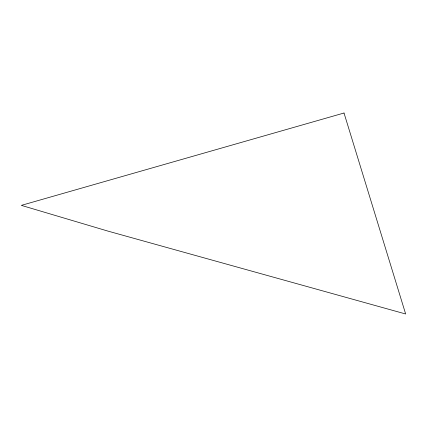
<?xml version="1.0" encoding="UTF-8"?>
<svg xmlns="http://www.w3.org/2000/svg" width="427" height="427" viewBox="0 0 427 427"><rect width="100%" height="100%" fill="white"/><g stroke="black" fill="none" stroke-linecap="round" stroke-linejoin="round"><path stroke-width="0.64" d="M344.018 113.016L21.35 205.371L107.823 231.071L405.65 313.984L344.018 113.016"/></g></svg>
